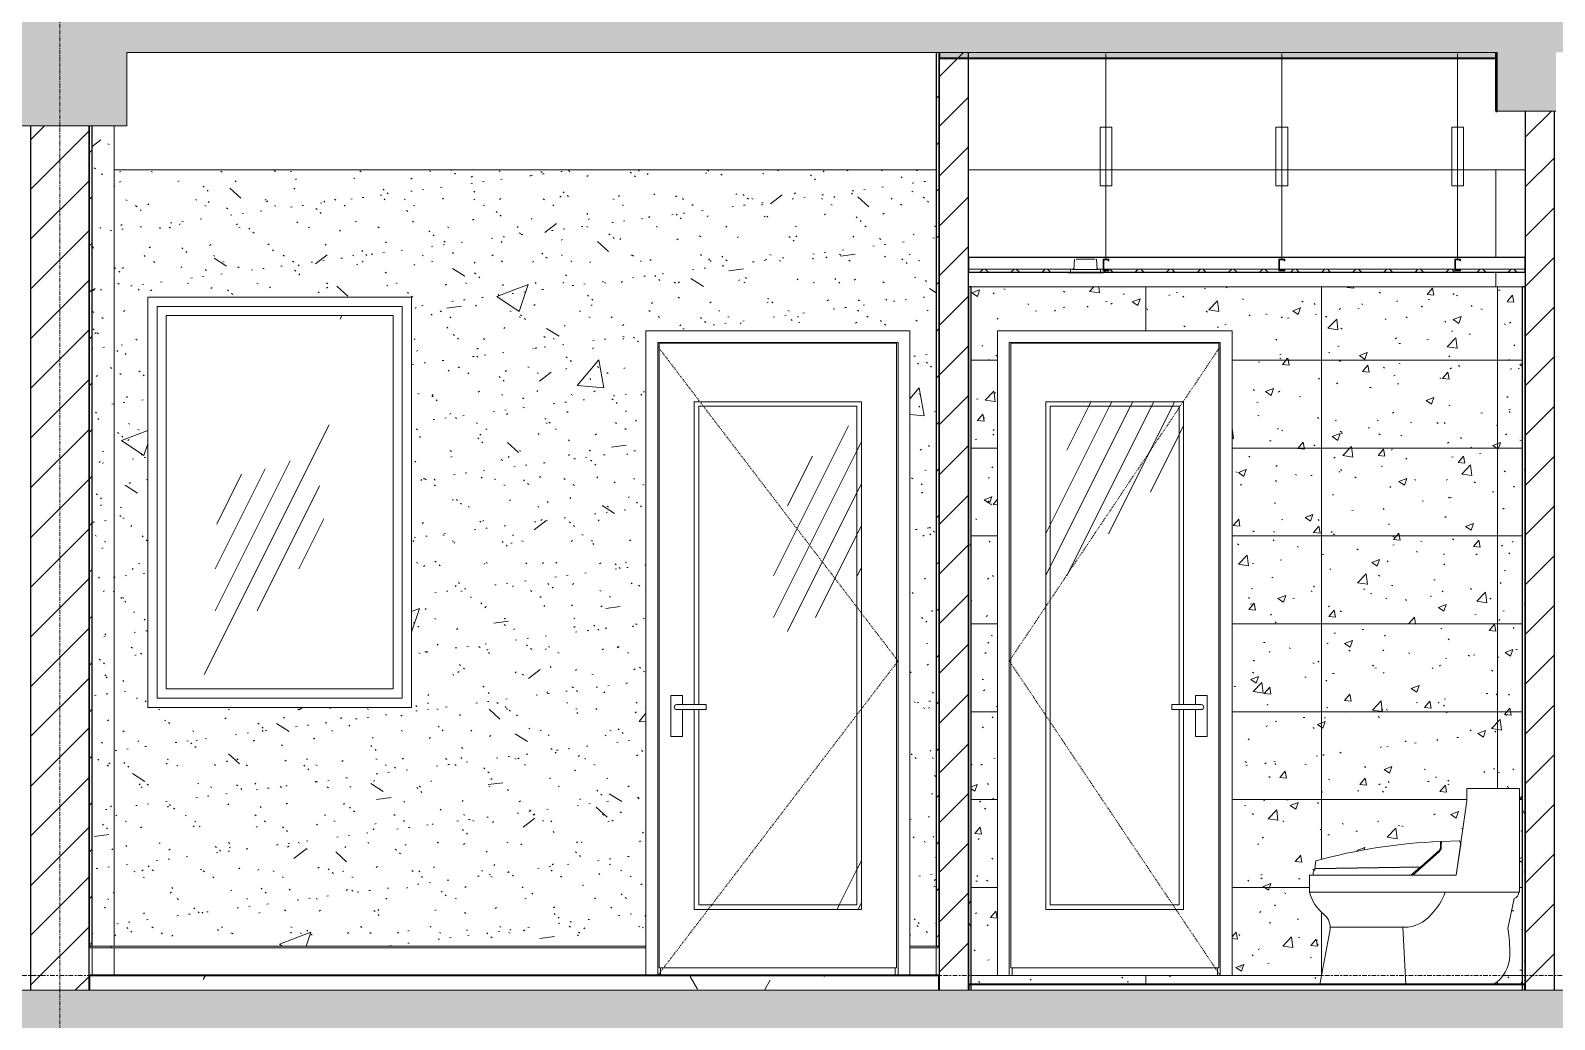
# Model space of a CAD drawing. Header units: millimetres. Extents: x -92143 to -2058, y -8802 to 35300.
# Drawn here: x -70037 to -64837, y 12250 to 15625 of the extents above; entities that cross this region are included whole.
import ezdxf

# ---------------------------------------------------------------- set-up
doc = ezdxf.new("R2010")
doc.units = ezdxf.units.MM
for name, pattern in [('Centre', [31.75, 6.35, -4.7625, 15.875, -4.7625]), ('Dash', [6.35, 3.175, -3.175]), ('Grid Line', [22.225, 12.7, -3.175, 3.175, -3.175])]:
    doc.linetypes.add(name, pattern=pattern)
for name, color, linetype, lineweight in [('0-1', 7, 'Continuous', 5), ('A-CLNG-1', 250, 'Continuous', 25), ('A-CLNG-2', 7, 'Continuous', 9), ('A-CLNG-PATT-1', 9, 'Continuous', 9), ('A-DETL-GENF', 92, 'Continuous', 9), ('A-DETL-GENF-1', 7, 'Continuous', 9), ('A-DETL-GENF-HDLN-1', 7, 'Dash', 9), ('A-DETL-GENF-HDLN-2', 1, 'Continuous', 9), ('A-DETL-THIN', 151, 'Continuous', 9), ('A-DOOR', 31, 'Continuous', 9), ('A-DOOR-1', 7, 'Continuous', 9), ('A-FLOR-1', 10, 'Continuous', 35), ('A-FLOR-HRAL', 11, 'Continuous', 9), ('A-FLOR-HRAL-1', 253, 'Continuous', 18), ('A-FLOR-HRAL-2', 9, 'Continuous', 9), ('A-FLOR-LEVL-2', 51, 'Centre', 9), ('A-FLOR-PATT-1', 7, 'Continuous', 9), ('A-FLOR-PATT-2', 67, 'Continuous', 9), ('A-GLAZ', 151, 'Continuous', 9), ('A-GLAZ-1', 7, 'Continuous', 9), ('A-WALL-1', 7, 'Continuous', 9), ('A-WALL-2', 250, 'Continuous', 25), ('A-WALL-3', 113, 'Continuous', 25), ('A-WALL-PATT-1', 7, 'Continuous', 9), ('A-WALL-PATT-2', 9, 'Continuous', 9), ('A-WALL-PATT-4', 111, 'Continuous', 9), ('E-LITE-EQPM', 33, 'Continuous', 9), ('E-LITE-EQPM-1', 7, 'Continuous', 9), ('I-WALL-1', 250, 'Continuous', 25), ('I-WALL-2', 7, 'Continuous', 9), ('P-SANR-FIXT', 6, 'Continuous', 9), ('P-SANR-FIXT-1', 7, 'Continuous', 9), ('S-BEAM-1', 12, 'Continuous', 5), ('S-BEAM-2', 7, 'Continuous', 9), ('S-BEAM-3', 10, 'Continuous', 35), ('S-COLS-1', 7, 'Continuous', 9), ('S-GRID-1', 1, 'Grid Line', 9)]:
    doc.layers.add(name, color=color, linetype=linetype, lineweight=lineweight)
pattern_1 = [(45, (-51987.05, 14125), (-79.5495, 79.5495), [])]
pattern_2 = [(50, (-51987.05, 14125), (1093.104, -95.634), [114.3, -1257.3]), (355, (-51987, 14125), (-211.46, 1146.34), [91.44, -1005.84]), (100.451, (-51896, 14117), (881.656, 1050.7), [97.14, -1068.54]), (46.184, (-51987, 14429.8), (1626.47, -252.26), [171.45, -1885.95]), (96.636, (-51851.5, 14408.8), (1424.42, 1484.57), [145.71, -1602.81]), (351.184, (-51987, 14429.8), (1424.43, 1484.55), [137.16, -1508.76]), (21, (-51834.65, 14353.6), (909.686, -613.59), [114.3, -1257.3]), (326, (-51834.7, 14353.6), (370.81, 1105.13), [91.44, -1005.84]), (71.451, (-51758.8, 14302.5), (1280.503, 491.53), [97.14, -1068.54]), (37.5, (-51987.05, 14125), (18.531, 507.33), [50.292, -943.356, 50.292, -970.788, -1009.65]), (37.5, (-51987.05, 14125), (18.531, 507.33), [-2014.728, 50.292, -959.358]), (7.5, (-51987.05, 14125), (400.918, 601.084), [50.292, -531.876, 50.292, -920.496, -384.81]), (7.5, (-51987.05, 14125), (400.918, 601.084), [-1552.956, 50.292, -334.518]), (327.5, (-52326.9, 14125), (813.545, -34.374), [50.292, -330.708, 50.292, -1138.428, -1577.34]), (327.5, (-52326.9, 14125), (813.545, -34.374), [-1569.72, 50.29, -1527.05]), (317.5, (-52479.3, 14125), (888.775, 152.56), [50.292, -445.008, 50.292, -739.14, -1120.14]), (317.5, (-52479.3, 14125), (888.775, 152.56), [-1284.73, 50.29, -1069.85])]
pattern_3 = [(37.5, (-51987.05, 14125), (-4.7995, 146.8239), [5.029, -110.795, 5.029, -124.511, -123.825]), (37.5, (-51987.05, 14125), (-4.7995, 146.8239), [-245.364, 5.029, -118.796]), (7.5, (-51987.05, 14125), (134.8574, 215.0472), [5.029, -57.455, 5.029, -99.365, -40.005]), (7.5, (-51987.05, 14125), (134.8574, 215.0472), [-166.878, 5.029, -34.976]), (327.5, (-52080.78, 14125), (237.2978, 0.4316), [5.029, -33.071, 5.029, -132.131, -179.07]), (327.5, (-52080.78, 14125), (237.2978, 0.4316), [-175.26, 5.029, -174.041]), (317.5, (-52080.78, 14125), (229.067, 66.8792), [5.029, -14.021, 5.029, -84.887, -102.87]), (317.5, (-52080.78, 14125), (229.067, 66.8792), [-108.966, 5.029, -97.841])]
pattern_4 = [(0, (-51987.05, 14125), (609.6, 152.4), [50.292, -406.908, 50.292, -406.908, -2438.4]), (0, (-51987.05, 14125), (609.6, 152.4), [-914.4, 50.292, -864.108, 50.292, -406.908, -1066.8]), (0, (-51987.05, 14125), (609.6, 152.4), [-2286, 50.292, -254.508, 50.292, -711.708]), (120, (-51758.45, 14201.2), (-436.7823, 451.7291), [50.292, -406.908, 50.292, -2845.308]), (120, (-51758.45, 14201.2), (-436.7823, 451.7291), [-507.492, -406.908, 50.292, -864.108, -1524]), (120, (-51758.45, 14201.2), (-436.7823, 451.7291), [-1828.8, 50.292, -406.908, 50.292, -1016.508]), (120, (-51758.45, 14201.2), (-436.7823, 451.7291), [-2336.292, -254.508, 50.292, -711.708]), (240, (-51682.25, 14506), (-172.8177, -604.1291), [50.292, -406.908, 50.292, -406.908, -2438.4]), (240, (-51682.25, 14506), (-172.8177, -604.1291), [-914.4, 50.292, -864.108, 50.292, -406.908, -1066.8]), (240, (-51682.25, 14506), (-172.8177, -604.1291), [-2286, 50.292, -254.508, 50.292, -711.708])]
pattern_5 = [(45, (-51987.05, 14125), (-84.8528, 84.8528), [])]
pattern_6 = [(63.435, (-51796.6, 14220.2), (-766.75, 2300.24), [952.5, -571.5, 952.5, -571.5, -1211.71]), (63.435, (-51796.6, 14220.2), (-766.75, 2300.24), [-3048, 381, -830.7]), (63.435, (-51844.2, 14267.9), (-766.75, 2300.24), [762, -952.5, 571.5, -571.5, -1402.21]), (63.435, (-51844.2, 14267.9), (-766.75, 2300.24), [-2857.5, 666.75, -735.46]), (63.435, (-51844.2, 14410.8), (-766.75, 2300.24), [571.5, -1143, 381, -571.5, -1592.71]), (63.435, (-51844.2, 14410.8), (-766.75, 2300.24), [-2667, 857.25, -735.46]), (63.435, (-51701.3, 14267.9), (-766.75, 2300.24), [571.5, -1143, 476.25, -2068.96]), (63.435, (-51558.4, 14410.8), (-766.75, 2300.24), [285.75, -1428.75, 190.5, -2354.71]), (63.435, (-51796.6, 14648.9), (-766.75, 2300.24), [190.5, -1428.75, 190.5, -762, -1687.96]), (63.435, (-51796.6, 14648.9), (-766.75, 2300.24), [-2571.75, 476.25, -1211.7]), (63.435, (-50939.3, 14506), (-766.75, 2300.24), [952.5, -1428.75, 1143, -754.51]), (63.435, (-50939.3, 14363.1), (-766.75, 2300.24), [1333.5, -952.5, 1428.75, -564.01]), (63.435, (-50844, 14410.8), (-766.75, 2300.24), [1524, -762, 1143, -830.71]), (63.435, (-50701.2, 14553.6), (-766.75, 2300.24), [952.5, -1333.5, 762, -1211.71]), (63.435, (-50844, 14839.4), (-766.75, 2300.24), [476.25, -1905, 571.5, -1306.96]), (63.435, (-50558.3, 14696.5), (-766.75, 2300.24), [381, -1905, 381, -1592.71])]

# ---------------------------------------------------------------- blocks, each defined once
blk = doc.blocks.new('NCV_TKTC_KET CAU_rvt-1-TKCS_MẶT CẮT E')
at = {"layer": 'A-FLOR-PATT-1'}
h = blk.add_hatch(color=256, dxfattribs=at)
h.paths.add_polyline_path([(-73506.3, 15530), (-73236.9, 15530), (-73236.9, 15550), (-75336.9, 15550), (-75336.9, 15530), (-74122.9, 15530)])
h.paths.add_polyline_path([(-66936.9, 15530), (-65032.3, 15530), (-65032.3, 15550), (-66936.9, 15550)])
h.paths.add_polyline_path([(-20336.9, 15530), (-20336.9, 15550), (-22235.3, 15550), (-22235.3, 15530), (-20484.2, 15530)])
h.paths.add_polyline_path([(-58736.9, 15530), (-56833.3, 15530), (-56833.3, 15550), (-58736.9, 15550)])
h.paths.add_polyline_path([(-22438.4, 15530), (-22435.3, 15530.3), (-22435.3, 15550), (-22438.4, 15549.9), (-22438.4, 15541.9)])
h.paths.add_polyline_path([(-28536.9, 15530), (-28536.9, 15550), (-30435.3, 15550), (-30435.3, 15530), (-29115.7, 15530)])
h.paths.add_polyline_path([(-50536.9, 15530), (-48635.6, 15530), (-48635.6, 15550), (-50536.9, 15550)])
h.paths.add_polyline_path([(-30635.3, 15530), (-30635.3, 15550), (-30638.4, 15550), (-30638.4, 15530)])
h.paths.add_polyline_path([(-48435.6, 15530), (-48433.3, 15530), (-48433.3, 15550), (-48435.6, 15550)])
h.paths.add_polyline_path([(-40434.4, 15530), (-40434.4, 15550), (-42336.9, 15550), (-42336.9, 15530), (-40829.9, 15530)])
at = {"layer": 'S-BEAM-1'}
blk.add_hatch(color=256, dxfattribs=at).paths.add_polyline_path([(-65032.3, 15350), (-65032.3, 15550), (-65036.9, 15550), (-65036.9, 15350)])
at = {"layer": 'A-FLOR-1'}
for p, q in [((-66936.9, 15550), (-66936.9, 15530)), ((-66936.9, 15530), (-65032.3, 15530))]:
    blk.add_line(p, q, dxfattribs=at)
at = {"layer": 'S-BEAM-2'}
for p, q in [((-69736.9, 15150), (-69751.9, 15150)), ((-68136.9, 15150), (-69736.9, 15150)), ((-66946.9, 15150), (-68136.9, 15150)), ((-65036.9, 15150), (-66836.9, 15150)), ((-64936.9, 15150), (-65036.9, 15150))]:
    blk.add_line(p, q, dxfattribs=at)
at = {"layer": 'S-BEAM-3'}
for p, q in [((-65036.9, 15550.1), (-65036.9, 15350)), ((-65036.9, 15350), (-65032.3, 15350))]:
    blk.add_line(p, q, dxfattribs=at)
blk = doc.blocks.new('Railing - Railing-968419-TKCS_MẶT CẮT E')
at = {"layer": 'A-FLOR-HRAL-1'}
for p, q in [((-66936.9, 12495), (-66946.9, 12495)), ((-66946.9, 12495), (-66946.9, 12400)), ((-66936.9, 12400), (-66936.9, 12495)), ((-66946.9, 12400), (-66936.9, 12400))]:
    blk.add_line(p, q, dxfattribs=at)
at = {"layer": 'A-FLOR-HRAL-2'}
for p, q in [((-67037, 12400), (-67037, 12495)), ((-67037, 12495), (-66946.9, 12495))]:
    blk.add_line(p, q, dxfattribs=at)
blk = doc.blocks.new('Railing - Railing-968420-TKCS_MẶT CẮT E')
at = {"layer": 'A-FLOR-HRAL-1'}
for p, q in [((-69826.9, 12495), (-69836.9, 12495)), ((-69836.9, 12495), (-69836.9, 12400)), ((-69826.9, 12400), (-69826.9, 12495)), ((-69836.9, 12400), (-69826.9, 12400))]:
    blk.add_line(p, q, dxfattribs=at)
at = {"layer": 'A-FLOR-HRAL-2'}
for p, q in [((-69826.9, 12495), (-69751.9, 12495)), ((-69751.9, 12400), (-69751.9, 12495)), ((-69751.9, 12495), (-67937, 12495)), ((-67937, 12495), (-67937, 12400))]:
    blk.add_line(p, q, dxfattribs=at)
blk = doc.blocks.new('DOOR_CW_01 CANH MO-PANEL KINH - DIW_01-900x2200-CỬA GỖ VÂN LAMINATE-V56-TKCS_MẶT CẮT E')
at = {"layer": 'A-DETL-GENF-HDLN-2'}
h = blk.add_hatch(dxfattribs=at)
h.set_pattern_fill('FP_34', color=256, style=0, pattern_type=2)
h.set_pattern_definition(pattern_6)
h.paths.add_polyline_path([(-67341, 12626), (-67201.9, 12626), (-67201.9, 14358), (-67771.9, 14358), (-67771.9, 13324.5), (-67756.9, 13324.5), (-67756.9, 14343), (-67216.9, 14343), (-67216.9, 12641), (-67756.9, 12641), (-67756.9, 13307.5), (-67771.9, 13307.5), (-67771.9, 12626), (-67756.9, 12626)])
h = blk.add_hatch(dxfattribs=at)
h.set_pattern_fill('FP_34', color=256, style=0, pattern_type=2)
h.set_pattern_definition(pattern_6)
h.paths.add_polyline_path([(-67341, 12641), (-67216.9, 12641), (-67216.9, 14343), (-67756.9, 14343), (-67756.9, 13324.5), (-67731.1, 13324.5), (-67731.1, 13307.5), (-67756.9, 13307.5), (-67756.9, 12641)])
at = {"layer": 'A-DETL-GENF-HDLN-1'}
for p, q in [((-67076.9, 13473.5), (-67896.9, 14547)), ((-67896.9, 12400), (-67076.9, 13473.5))]:
    blk.add_line(p, q, dxfattribs=at)
at = {"layer": 'A-DOOR-1'}
for p, q in [((-67896.9, 14560), (-67896.9, 12400)), ((-67896.9, 14560), (-67076.9, 14560)), ((-67076.9, 12400), (-67076.9, 14560)), ((-67081.9, 14558), (-67891.9, 14558)), ((-67891.9, 14558), (-67891.9, 12426)), ((-67081.9, 12426), (-67081.9, 14558)), ((-67771.9, 13324.5), (-67771.9, 14358)), ((-67771.9, 14358), (-67201.9, 14358)), ((-67201.9, 14358), (-67201.9, 12626)), ((-67756.9, 14343), (-67756.9, 13324.5)), ((-67216.9, 14343), (-67756.9, 14343)), ((-67216.9, 12641), (-67216.9, 14343)), ((-67812.2, 13356), (-67851.7, 13356)), ((-67851.7, 13356), (-67851.7, 13216)), ((-67756.9, 13324.5), (-67831.9, 13324.5)), ((-67812.2, 13324.5), (-67812.2, 13356)), ((-67756.9, 13324.5), (-67731.1, 13324.5)), ((-67731.1, 13324.5), (-67731.1, 13307.5)), ((-67756.9, 13307.5), (-67831.9, 13307.5)), ((-67812.2, 13216), (-67812.2, 13307.5)), ((-67771.9, 12626), (-67771.9, 13307.5)), ((-67756.9, 13307.5), (-67756.9, 12641)), ((-67731.1, 13307.5), (-67756.9, 13307.5)), ((-67851.7, 13216), (-67812.2, 13216)), ((-67756.9, 12641), (-67216.9, 12641)), ((-67201.9, 12626), (-67771.9, 12626)), ((-67936.9, 12495), (-67936.9, 12500)), ((-67036.9, 12500), (-67036.9, 12495)), ((-67891.9, 12426), (-67081.9, 12426)), ((-67886.9, 12426), (-67886.9, 12400)), ((-67086.9, 12426), (-67086.9, 12400))]:
    blk.add_line(p, q, dxfattribs=at)
for start, end in [(90, 180), (180, 270)]:
    blk.add_arc((-67831.9, 13316), 8.5, start, end, dxfattribs=at)
blk = doc.blocks.new('DOOR_CW_01 CANH MO-PANEL KINH - DIG_02-800x2200-CỬA NHÔM KÍNH-V57-TKCS_MẶT CẮT E')
at = {"layer": 'A-DETL-GENF-HDLN-2'}
h = blk.add_hatch(dxfattribs=at)
h.set_pattern_fill('FP_34', color=256, style=0, pattern_type=2)
h.set_pattern_definition(pattern_6)
h.paths.add_polyline_path([(-66117.3, 12626), (-66102.3, 12626), (-66102.3, 13307.5), (-66117.3, 13307.5), (-66117.3, 12641), (-66557.3, 12641), (-66557.3, 14343), (-66117.3, 14343), (-66117.3, 13324.5), (-66102.3, 13324.5), (-66102.3, 14358), (-66572.3, 14358), (-66572.3, 12626), (-66557.3, 12626)])
h = blk.add_hatch(dxfattribs=at)
h.set_pattern_fill('FP_34', color=256, style=0, pattern_type=2)
h.set_pattern_definition(pattern_6)
h.paths.add_polyline_path([(-66557.3, 12641), (-66117.3, 12641), (-66117.3, 13307.5), (-66143.2, 13307.5), (-66143.2, 13324.5), (-66117.3, 13324.5), (-66117.3, 14343), (-66557.3, 14343), (-66557.3, 13282.4)])
at = {"layer": 'A-DETL-GENF-HDLN-1'}
for p, q in [((-66697.3, 13473.5), (-65977.3, 14547)), ((-65977.3, 12400), (-66697.3, 13473.5))]:
    blk.add_line(p, q, dxfattribs=at)
at = {"layer": 'A-DOOR-1'}
for p, q in [((-66697.3, 14560), (-66697.3, 12400)), ((-66697.3, 14560), (-65977.3, 14560)), ((-65977.3, 12400), (-65977.3, 14560)), ((-66692.3, 14558), (-66692.3, 12426)), ((-65982.3, 14558), (-66692.3, 14558)), ((-65982.3, 12426), (-65982.3, 14558)), ((-66572.3, 14358), (-66102.3, 14358)), ((-66572.3, 12626), (-66572.3, 14358)), ((-66102.3, 14358), (-66102.3, 13324.5)), ((-66117.3, 14343), (-66557.3, 14343)), ((-66557.3, 14343), (-66557.3, 12641)), ((-66117.3, 13324.5), (-66117.3, 14343)), ((-66143.2, 13324.5), (-66117.3, 13324.5)), ((-66143.2, 13307.5), (-66143.2, 13324.5)), ((-66042.3, 13324.5), (-66117.3, 13324.5)), ((-66062.1, 13356), (-66062.1, 13324.5)), ((-66022.6, 13356), (-66062.1, 13356)), ((-66022.6, 13216), (-66022.6, 13356)), ((-66117.3, 13307.5), (-66143.2, 13307.5)), ((-66117.3, 12641), (-66117.3, 13307.5)), ((-66042.3, 13307.5), (-66117.3, 13307.5)), ((-66102.3, 13307.5), (-66102.3, 12626)), ((-66062.1, 13307.5), (-66062.1, 13216)), ((-66062.1, 13216), (-66022.6, 13216)), ((-66557.3, 12641), (-66117.3, 12641)), ((-66102.3, 12626), (-66572.3, 12626)), ((-66692.3, 12426), (-65982.3, 12426)), ((-66687.3, 12400), (-66687.3, 12426)), ((-65987.3, 12400), (-65987.3, 12426))]:
    blk.add_line(p, q, dxfattribs=at)
for start, end in [(0, 90), (270, 0)]:
    blk.add_arc((-66042.3, 13316), 8.5, start, end, dxfattribs=at)
blk = doc.blocks.new('M_Fixed - 900 x 1400-V58-TKCS_MẶT CẮT E')
at = {"layer": 'A-GLAZ'}
h = blk.add_hatch(dxfattribs=at)
h.set_pattern_fill('FP_34', color=256, style=0, pattern_type=2)
h.set_pattern_definition(pattern_6)
h.paths.add_polyline_path([(-69573.9, 13378), (-68799.9, 13378), (-68799.9, 14652), (-69573.9, 14652), (-69573.9, 13878)])
at = {"layer": 'A-GLAZ-1'}
for p, q in [((-69604.9, 13347), (-69604.9, 14683)), ((-69604.9, 14683), (-68768.9, 14683)), ((-68768.9, 14683), (-68768.9, 13347)), ((-69573.9, 13378), (-69573.9, 14652)), ((-69573.9, 14652), (-68799.9, 14652)), ((-68799.9, 14652), (-68799.9, 13378)), ((-68799.9, 13378), (-69573.9, 13378)), ((-68768.9, 13347), (-69604.9, 13347))]:
    blk.add_line(p, q, dxfattribs=at)
blk = doc.blocks.new('TOILET - TOILET-348229-TKCS_MẶT CẮT E')
at = {"layer": 'P-SANR-FIXT-1'}
for p, q in [((-48735.6, 6196.1), (-48772.1, 5942.7)), ((-48735.6, 6238.8), (-48735.6, 6196.1)), ((-48556.6, 6238.8), (-48735.6, 6238.8)), ((-48556.6, 5884.5), (-48556.6, 6238.8)), ((-48825.8, 6040.7), (-48825.8, 6057.1)), ((-48762.2, 6059.4), (-48823, 6057.8)), ((-48772.1, 5942.7), (-48756.8, 6048.9)), ((-48756.8, 6048.9), (-48760.2, 6058.1)), ((-49251, 5991.3), (-49254.7, 5965.3)), ((-48830.9, 6022.1), (-48920.2, 5942.7)), ((-48892.8, 5971.6), (-48829.5, 6027.8)), ((-48772.1, 5942.7), (-49273.5, 5942.7)), ((-49273.5, 5942.7), (-49273.5, 5884.5)), ((-49260.4, 5950.7), (-49260.4, 5942.7)), ((-49260.4, 5942.7), (-48926.9, 5942.7)), ((-49254.7, 5965.3), (-48892.8, 5971.6)), ((-48894.8, 5970), (-49253.9, 5963.7)), ((-48926.9, 5942.7), (-48894.8, 5970)), ((-48920.2, 5942.7), (-48772.1, 5942.7)), ((-49273.5, 5884.5), (-48556.6, 5884.5)), ((-48559.8, 5884.5), (-48556.6, 5884.5)), ((-48596, 5760.8), (-48574.2, 5863.3)), ((-49204, 5751.5), (-49237.9, 5570)), ((-48948.9, 5764.9), (-49202.5, 5764.9)), ((-48943.9, 5570), (-48954.1, 5764.9))]:
    blk.add_line(p, q, dxfattribs=at)
for centre, radius, start, end in [((-48763.6, 4249.5), 1808.7, 91.9695, 105.6338), ((-48847.1, 6039.8), 24, 312.6549, 353.3451), ((-48850.1, 6040.7), 24.3, 328, 0), ((-50067.9, 6068.4), 1244.9, 358.5564, 359.5142), ((-48762.2, 6057.2), 2.2, 24.5161, 91.4839), ((-49228.4, 5943), 32.8, 140.9297, 166.5514), ((-49128.9, 5924.8), 150, 195.5839, 230.9413), ((-49003.8, 5954.4), 206.2, 314.8639, 340.1683), ((-48578.4, 5881.7), 18.9, 283, 8.4414), ((-49259.2, 5764.2), 56.7, 347.0587, 50.9413), ((-48948.9, 5881.3), 116.3, 270, 321.1214), ((-49152.3, 5674.2), 563, 359.4277, 8.8404), ((-48706, 5669.8), 116.7, 300.6227, 359.4277)]:
    blk.add_arc(centre, radius, start, end, dxfattribs=at)
blk = doc.blocks.new('LIC_10-ĐÈN LED DOWNLIGHT ÂM TRẦN_ P_6W_ ÁNH SÁNG 4000K - LIC_10-ĐÈN LED DOWNLIGHT ÂM TRẦN_ P_6W_ ÁNH SÁNG 4000K-V2-TKCS_MẶT CẮT E')
at = {"layer": 'E-LITE-EQPM-1'}
for p, q in [((-41887.9, 8009), (-41887.9, 8000)), ((-41791, 8009), (-41882.9, 8009)), ((-41874.5, 8045), (-41877, 8009)), ((-41804.5, 8045), (-41869.4, 8045)), ((-41796.9, 8009), (-41799.4, 8045)), ((-41785.9, 8000), (-41785.9, 8009)), ((-41896.9, 8000), (-41896.9, 7998)), ((-41896.9, 7998), (-41891, 7998)), ((-41776.9, 7998), (-41896.9, 7998)), ((-41895.8, 8000), (-41893.4, 8000)), ((-41893.3, 8000), (-41876.1, 8000)), ((-41782.9, 8000), (-41891, 8000)), ((-41885.5, 8000), (-41882.1, 8000)), ((-41882, 8002), (-41882, 8000)), ((-41881.1, 8000), (-41878.6, 8000)), ((-41873.6, 8000), (-41800.3, 8000)), ((-41860.6, 8000), (-41853.3, 8000)), ((-41820.5, 8000), (-41813.3, 8000)), ((-41797.7, 8000), (-41780.6, 8000)), ((-41795.3, 8000), (-41792.7, 8000)), ((-41791.9, 8000), (-41791.9, 8002)), ((-41791.8, 8000), (-41788.4, 8000)), ((-41782.9, 7998), (-41776.9, 7998)), ((-41780.5, 8000), (-41778.1, 8000)), ((-41776.9, 7998), (-41776.9, 8000))]:
    blk.add_line(p, q, dxfattribs=at)
blk = doc.blocks.new('NCV_TKTC_TANG 3 - 4_rvt-1-TKCS_MẶT CẮT E')
at = {"layer": 'A-CLNG-PATT-1'}
h = blk.add_hatch(dxfattribs=at)
h.set_pattern_fill('FP_4', color=256, style=0, pattern_type=2)
h.set_pattern_definition([(45, (-51987.05, 14125), (-53.033, 53.033), []), (135, (-51987.05, 14125), (-53.033, -53.033), [])])
h.paths.add_polyline_path([(-65757.4, 14800), (-64936.9, 14800), (-64936.9, 14810), (-65157.4, 14810), (-65157.4, 14805), (-65177.4, 14805), (-65177.4, 14810), (-65757.4, 14810), (-65757.4, 14805), (-65777.4, 14805), (-65777.4, 14810), (-66357.4, 14809), (-66357.4, 14805), (-66377.4, 14805), (-66377.4, 14810), (-66390.5, 14809), (-66390.5, 14800), (-65759.9, 14800)])
h.paths.add_polyline_path([(-66836.9, 14800), (-66483.4, 14800), (-66482.9, 14809), (-66836.9, 14810)])
h.paths.add_polyline_path([(-66374.9, 14807.5), (-66358.8, 14809), (-66359.9, 14810), (-66374.9, 14809)])
h.paths.add_polyline_path([(-65759.9, 14807.5), (-65759.9, 14810), (-65774.9, 14810), (-65774.9, 14807.5)])
h.paths.add_polyline_path([(-65159.9, 14807.5), (-65159.9, 14810), (-65174.9, 14810), (-65174.9, 14807.5)])
at = {"layer": 'A-FLOR-PATT-2'}
h = blk.add_hatch(dxfattribs=at)
h.set_pattern_fill('FP_2', color=256, style=0, pattern_type=2)
h.set_pattern_definition(pattern_4)
h.paths.add_polyline_path([(-68574.1, 12350), (-66936.9, 12350), (-66936.9, 12400), (-69836.9, 12400), (-69836.9, 12350), (-69708.5, 12350)])
at = {"layer": 'A-WALL-PATT-1'}
h = blk.add_hatch(dxfattribs=at)
h.set_pattern_fill('FP_5', color=256, style=0, pattern_type=2)
h.set_pattern_definition(pattern_1)
h.paths.add_polyline_path([(-66946.9, 12500), (-66936.9, 12500), (-66936.9, 15550), (-66946.9, 15550), (-66946.9, 12673.7)])
h = blk.add_hatch(dxfattribs=at)
h.set_pattern_fill('FP_5', color=256, style=0, pattern_type=2)
h.set_pattern_definition(pattern_1)
h.paths.add_polyline_path([(-69836.9, 12500), (-69826.9, 12500), (-69826.9, 15300), (-69836.9, 15300), (-69836.9, 12673.7)])
at = {"layer": 'A-WALL-PATT-2'}
h = blk.add_hatch(dxfattribs=at)
h.set_pattern_fill('FP_1', color=256, style=0, pattern_type=2)
h.set_pattern_definition(pattern_5)
h.paths.add_polyline_path([(-66936.9, 12350), (-66836.9, 12350), (-66836.9, 15550), (-66936.9, 15550), (-66936.9, 12369.3)])
h = blk.add_hatch(dxfattribs=at)
h.set_pattern_fill('FP_1', color=256, style=0, pattern_type=2)
h.set_pattern_definition(pattern_5)
h.paths.add_polyline_path([(-64874.8, 12350), (-64836.9, 12350), (-64836.9, 15350), (-64936.9, 15350), (-64936.9, 12350)])
h = blk.add_hatch(dxfattribs=at)
h.set_pattern_fill('FP_7', color=256, style=0, pattern_type=2)
h.set_pattern_definition(pattern_2)
h.paths.add_polyline_path([(-69751.9, 12500), (-69751.9, 15300), (-69826.9, 15300), (-69826.9, 12500), (-69807.1, 12500)])
h = blk.add_hatch(dxfattribs=at)
h.set_pattern_fill('FP_6', color=256, style=0, pattern_type=2)
h.set_pattern_definition(pattern_3)
h.paths.add_polyline_path([(-69751.9, 12500), (-69751.9, 15300), (-69826.9, 15300), (-69826.9, 12500), (-69807.1, 12500)])
h = blk.add_hatch(dxfattribs=at)
h.set_pattern_fill('FP_7', color=256, style=0, pattern_type=2)
h.set_pattern_definition(pattern_2)
h.paths.add_polyline_path([(-67036.9, 12500), (-66946.9, 12500), (-66946.9, 15150), (-69751.9, 15150), (-69751.9, 12500), (-67936.9, 12500), (-67936.9, 14600), (-67036.9, 14600), (-67036.9, 12673.7)])
h.paths.add_polyline_path([(-69636.9, 13315), (-69636.9, 14715), (-68736.9, 14715), (-68736.9, 13315)])
h = blk.add_hatch(dxfattribs=at)
h.set_pattern_fill('FP_6', color=256, style=0, pattern_type=2)
h.set_pattern_definition(pattern_3)
h.paths.add_polyline_path([(-67036.9, 12500), (-66946.9, 12500), (-66946.9, 15150), (-69751.9, 15150), (-69751.9, 12500), (-67936.9, 12500), (-67936.9, 14600), (-67036.9, 14600), (-67036.9, 12673.7)])
h.paths.add_polyline_path([(-69636.9, 13315), (-69636.9, 14715), (-68736.9, 14715), (-68736.9, 13315)])
h = blk.add_hatch(dxfattribs=at)
h.set_pattern_fill('FP_2', color=256, style=0, pattern_type=2)
h.set_pattern_definition(pattern_4)
h.paths.add_polyline_path([(-66826.9, 12350), (-66826.9, 14750), (-66836.9, 14750), (-66836.9, 12350)])
h = blk.add_hatch(dxfattribs=at)
h.set_pattern_fill('FP_18', color=256, style=0, pattern_type=2)
h.set_pattern_definition([(50, (-51987.05, 14125), (273.276, -23.909), [28.575, -314.325]), (355, (-51987.05, 14125), (-52.8646, 286.585), [22.86, -251.46]), (100.451, (-51964.28, 14123), (220.414, 262.6745), [24.285, -267.135]), (46.184, (-51987.05, 14201.2), (406.619, -63.0646), [42.862, -471.487]), (96.636, (-51953.17, 14195.94), (356.104, 371.141), [36.428, -400.703]), (351.184, (-51987.05, 14201.2), (356.107, 371.138), [34.29, -377.19]), (21, (-51948.95, 14182.15), (227.4212, -153.3982), [28.575, -314.325]), (326, (-51948.95, 14182.15), (92.7027, 276.282), [22.86, -251.46]), (71.451, (-51930, 14169.37), (320.1254, 122.8816), [24.285, -267.135]), (37.5, (-51987.05, 14125), (4.6325, 126.8326), [5.029, -243.383, 5.029, -250.241, -252.413]), (37.5, (-51987.05, 14125), (4.6325, 126.8326), [-503.682, 5.029, -247.383]), (7.5, (-51987.05, 14125), (100.2292, 150.2711), [5.029, -140.513, 5.029, -237.668, -96.203]), (7.5, (-51987.05, 14125), (100.2292, 150.2711), [-388.239, 5.029, -91.173]), (327.5, (-52072.01, 14125), (203.38684, -8.5935), [5.029, -90.221, 5.029, -292.151, -394.335]), (327.5, (-52072.01, 14125), (203.38684, -8.5935), [-392.43, 5.029, -389.306]), (317.5, (-52110.11, 14125), (222.1944, 38.1398), [5.029, -118.796, 5.029, -192.329, -280.035]), (317.5, (-52110.11, 14125), (222.1944, 38.1398), [-321.183, 5.029, -275.006])])
h.paths.add_polyline_path([(-66826.9, 12370), (-65637.9, 12370), (-65602.5, 12564.1), (-65604, 12576.8), (-65608, 12588.5), (-65614.6, 12599.3), (-65646, 12631.2), (-65662.2, 12655.8), (-65673.5, 12684.5), (-65673.5, 12742.7), (-65660.4, 12742.7), (-65660.4, 12750.7), (-65653.9, 12763.7), (-65294.8, 12770), (-65326.9, 12742.7), (-65320.2, 12742.7), (-65226.5, 12827.8), (-65223.3, 12837), (-65223, 12857.8), (-65160.2, 12858.1), (-65156.8, 12848.9), (-65135.6, 12996.1), (-65135.6, 13038.8), (-64956.6, 13038.8), (-64956.6, 12684.5), (-64959.8, 12684.5), (-64962.9, 12671.1), (-64969.8, 12664.9), (-64974.2, 12663.3), (-64996, 12560.8), (-64990.8, 12514.8), (-64989.3, 12468.6), (-64992.6, 12442.4), (-65001.6, 12417.6), (-65016.1, 12395.4), (-65035.1, 12377.1), (-65047, 12370), (-64946.9, 12370), (-64946.9, 14750), (-66826.9, 14750), (-66826.9, 12673.7)])
h.paths.add_polyline_path([(-66724.4, 12400), (-66737.3, 12400), (-66737.3, 14600), (-65937.3, 14600), (-65937.3, 12400), (-66107.9, 12400)])
h.paths.add_polyline_path([(-65654.7, 12765.3), (-65651, 12791.3), (-65491.4, 12827.6), (-65369.1, 12846.5), (-65225.8, 12857.1), (-65227.2, 12835.7), (-65230.9, 12826.5), (-65294.8, 12771.6), (-65653.9, 12765.3)])
h = blk.add_hatch(dxfattribs=at)
h.set_pattern_fill('FP_35', color=256, style=0, pattern_type=2)
h.set_pattern_definition([(0, (-66831.94, 12400), (0, 300), []), (90, (-66831.94, 12400), (-600, 4e-14), [])])
h.paths.add_polyline_path([(-66826.9, 12370), (-65637.9, 12370), (-65602.5, 12564.1), (-65604, 12576.8), (-65608, 12588.5), (-65614.6, 12599.3), (-65646, 12631.2), (-65662.2, 12655.8), (-65673.5, 12684.5), (-65673.5, 12742.7), (-65660.4, 12742.7), (-65660.4, 12750.7), (-65653.9, 12763.7), (-65294.8, 12770), (-65326.9, 12742.7), (-65320.2, 12742.7), (-65226.5, 12827.8), (-65223.3, 12837), (-65223, 12857.8), (-65160.2, 12858.1), (-65156.8, 12848.9), (-65135.6, 12996.1), (-65135.6, 13038.8), (-64956.6, 13038.8), (-64956.6, 12684.5), (-64959.8, 12684.5), (-64962.9, 12671.1), (-64969.8, 12664.9), (-64974.2, 12663.3), (-64996, 12560.8), (-64990.8, 12514.8), (-64989.3, 12468.6), (-64992.6, 12442.4), (-65001.6, 12417.6), (-65016.1, 12395.4), (-65035.1, 12377.1), (-65047, 12370), (-64946.9, 12370), (-64946.9, 14750), (-66826.9, 14750), (-66826.9, 12673.7)])
h.paths.add_polyline_path([(-66724.4, 12400), (-66737.3, 12400), (-66737.3, 14600), (-65937.3, 14600), (-65937.3, 12400), (-66107.9, 12400)])
h.paths.add_polyline_path([(-65654.7, 12765.3), (-65651, 12791.3), (-65491.4, 12827.6), (-65369.1, 12846.5), (-65225.8, 12857.1), (-65227.2, 12835.7), (-65230.9, 12826.5), (-65294.8, 12771.6), (-65653.9, 12765.3)])
h = blk.add_hatch(dxfattribs=at)
h.set_pattern_fill('FP_2', color=256, style=0, pattern_type=2)
h.set_pattern_definition(pattern_4)
h.paths.add_polyline_path([(-64936.9, 12350), (-64936.9, 14750), (-64946.9, 14750), (-64946.9, 12350)])
at = {"layer": 'A-CLNG-1'}
for p, q in [((-64936.9, 14850), (-66836.9, 14850)), ((-66836.9, 14850), (-66836.9, 14800)), ((-64936.9, 14800), (-64936.9, 14850)), ((-66836.9, 14800), (-66491, 14800)), ((-66382.9, 14800), (-64936.9, 14800))]:
    blk.add_line(p, q, dxfattribs=at)
at = {"layer": 'A-CLNG-2'}
for p, q in [((-66471.5, 14810), (-66836.9, 14810)), ((-66377, 14810), (-66402.4, 14810)), ((-66358.1, 14810), (-66374.9, 14810)), ((-65777, 14810), (-66357.4, 14810)), ((-65758.1, 14810), (-65774.9, 14810)), ((-65177, 14810), (-65757.4, 14810)), ((-65158.1, 14810), (-65174.9, 14810)), ((-64936.9, 14810), (-65157.4, 14810))]:
    blk.add_line(p, q, dxfattribs=at)
at = {"layer": 'A-FLOR-1'}
for p, q in [((-66936.9, 12400), (-69836.9, 12400)), ((-69836.9, 12400), (-69836.9, 12350)), ((-66936.9, 12350), (-66936.9, 12400)), ((-64936.9, 12370), (-66836.9, 12370)), ((-66836.9, 12370), (-66836.9, 12350)), ((-64936.9, 12350), (-64936.9, 12370))]:
    blk.add_line(p, q, dxfattribs=at)
at = {"layer": 'A-WALL-1'}
for p, q in [((-69761.9, 12500), (-69761.9, 12495)), ((-67936.9, 12495), (-67936.9, 12500)), ((-67036.9, 12500), (-67036.9, 12495))]:
    blk.add_line(p, q, dxfattribs=at)
at = {"layer": 'A-WALL-2'}
for p, q in [((-66936.9, 15550), (-66936.9, 12350)), ((-66836.9, 12350), (-66836.9, 15550)), ((-64936.9, 15350), (-64936.9, 12350)), ((-64836.9, 12350), (-64836.9, 15350))]:
    blk.add_line(p, q, dxfattribs=at)
at = {"layer": 'I-WALL-1'}
for p, q in [((-66946.9, 15550), (-66946.9, 12500)), ((-66936.9, 12500), (-66936.9, 15550)), ((-69836.9, 15300), (-69836.9, 12500)), ((-69826.9, 12500), (-69826.9, 15300)), ((-66826.9, 14750), (-66836.9, 14750)), ((-66836.9, 14750), (-66836.9, 12350)), ((-66826.9, 12350), (-66826.9, 14750)), ((-64946.9, 14750), (-64946.9, 12350)), ((-64936.9, 14750), (-64946.9, 14750)), ((-64936.9, 12350), (-64936.9, 14750)), ((-69836.9, 12500), (-69826.9, 12500)), ((-66946.9, 12500), (-66936.9, 12500))]:
    blk.add_line(p, q, dxfattribs=at)
at = {"layer": 'I-WALL-2'}
for p, q in [((-69751.9, 12500), (-69751.9, 15300)), ((-64946.9, 14750), (-66826.9, 14750)), ((-69636.9, 13315), (-69636.9, 14715)), ((-69636.9, 14715), (-68736.9, 14715)), ((-68736.9, 14715), (-68736.9, 13315)), ((-67936.9, 12500), (-67936.9, 14600)), ((-67936.9, 14600), (-67036.9, 14600)), ((-67036.9, 14600), (-67036.9, 12500)), ((-66737.3, 12400), (-66737.3, 14600)), ((-66737.3, 14600), (-65937.3, 14600)), ((-65937.3, 14600), (-65937.3, 12400)), ((-68736.9, 13315), (-69636.9, 13315)), ((-69826.9, 12500), (-69751.9, 12500)), ((-69751.9, 12500), (-67936.9, 12500)), ((-67036.9, 12500), (-66946.9, 12500)), ((-65937.3, 12400), (-66737.3, 12400))]:
    blk.add_line(p, q, dxfattribs=at)
at = {"layer": 'S-COLS-1'}
for p, q in [((-65036.9, 14850), (-65036.9, 15150)), ((-65036.9, 14750), (-65036.9, 14800))]:
    blk.add_line(p, q, dxfattribs=at)
at = {"layer": 'A-DOOR'}
for name in ['DOOR_CW_01 CANH MO-PANEL KINH - DIW_01-900x2200-CỬA GỖ VÂN LAMINATE-V56-TKCS_MẶT CẮT E', 'DOOR_CW_01 CANH MO-PANEL KINH - DIG_02-800x2200-CỬA NHÔM KÍNH-V57-TKCS_MẶT CẮT E']:
    blk.add_blockref(name, (0, 0), dxfattribs=at)
at = {"layer": 'A-FLOR-HRAL'}
for name in ['Railing - Railing-968420-TKCS_MẶT CẮT E', 'Railing - Railing-968419-TKCS_MẶT CẮT E']:
    blk.add_blockref(name, (0, 0), dxfattribs=at)
at = {"layer": 'A-GLAZ'}
blk.add_blockref('M_Fixed - 900 x 1400-V58-TKCS_MẶT CẮT E', (0, 0), dxfattribs=at)
at = {"layer": 'E-LITE-EQPM'}
blk.add_blockref('LIC_10-ĐÈN LED DOWNLIGHT ÂM TRẦN_ P_6W_ ÁNH SÁNG 4000K - LIC_10-ĐÈN LED DOWNLIGHT ÂM TRẦN_ P_6W_ ÁNH SÁNG 4000K-V2-TKCS_MẶT CẮT E', (-24600, 6800), dxfattribs=at)
at = {"layer": 'P-SANR-FIXT'}
blk.add_blockref('TOILET - TOILET-348229-TKCS_MẶT CẮT E', (-16400, 6800), dxfattribs=at)
blk = doc.blocks.new('Repeating Detail - THANH TREO TRẦN 700-V208-TKCS_MẶT CẮT E')
at = {"layer": 'A-DETL-GENF'}
for points in [[(-66377.4, 28405), (-66357.4, 28405), (-66357.4, 28411), (-66359.9, 28407.5), (-66374.9, 28407.5), (-66374.9, 28442.5), (-66359.9, 28442.5), (-66357.4, 28439), (-66357.4, 28445), (-66377.4, 28445)], [(-65777.4, 28405), (-65757.4, 28405), (-65757.4, 28411), (-65759.9, 28407.5), (-65774.9, 28407.5), (-65774.9, 28442.5), (-65759.9, 28442.5), (-65757.4, 28439), (-65757.4, 28445), (-65777.4, 28445)], [(-65177.4, 28405), (-65157.4, 28405), (-65157.4, 28411), (-65159.9, 28407.5), (-65174.9, 28407.5), (-65174.9, 28442.5), (-65159.9, 28442.5), (-65157.4, 28439), (-65157.4, 28445), (-65177.4, 28445)]]:
    blk.add_hatch(color=256, dxfattribs=at).paths.add_polyline_path(points)
for p, q in [((-66367.4, 28445), (-66367.4, 29145)), ((-65767.4, 28445), (-65767.4, 29145)), ((-65167.4, 28445), (-65167.4, 29145)), ((-66387.4, 28895), (-66347.4, 28895)), ((-66387.4, 28695), (-66387.4, 28895)), ((-66347.4, 28895), (-66347.4, 28695)), ((-65787.4, 28895), (-65747.4, 28895)), ((-65787.4, 28695), (-65787.4, 28895)), ((-65747.4, 28895), (-65747.4, 28695)), ((-65187.4, 28895), (-65147.4, 28895)), ((-65187.4, 28695), (-65187.4, 28895)), ((-65147.4, 28895), (-65147.4, 28695)), ((-66347.4, 28695), (-66387.4, 28695)), ((-65747.4, 28695), (-65787.4, 28695)), ((-65147.4, 28695), (-65187.4, 28695)), ((-66357.4, 28445), (-66377.4, 28445)), ((-66377.4, 28445), (-66377.4, 28405)), ((-66357.4, 28445), (-66377.4, 28445)), ((-66377.4, 28445), (-66377.4, 28405)), ((-66357.4, 28439), (-66357.4, 28445)), ((-66357.4, 28439), (-66357.4, 28445)), ((-65757.4, 28445), (-65777.4, 28445)), ((-65777.4, 28445), (-65777.4, 28405)), ((-65757.4, 28445), (-65777.4, 28445)), ((-65777.4, 28445), (-65777.4, 28405)), ((-65757.4, 28439), (-65757.4, 28445)), ((-65757.4, 28439), (-65757.4, 28445)), ((-65157.4, 28445), (-65177.4, 28445)), ((-65177.4, 28445), (-65177.4, 28405)), ((-65157.4, 28445), (-65177.4, 28445)), ((-65177.4, 28445), (-65177.4, 28405)), ((-65157.4, 28439), (-65157.4, 28445)), ((-65157.4, 28439), (-65157.4, 28445)), ((-66377.4, 28405), (-66357.4, 28405)), ((-66377.4, 28405), (-66357.4, 28405)), ((-66374.9, 28442.5), (-66359.9, 28442.5)), ((-66374.9, 28407.5), (-66374.9, 28442.5)), ((-66374.9, 28407.5), (-66374.9, 28442.5)), ((-66374.9, 28442.5), (-66359.9, 28442.5)), ((-66359.9, 28407.5), (-66374.9, 28407.5)), ((-66359.9, 28407.5), (-66374.9, 28407.5)), ((-66359.9, 28442.5), (-66359.9, 28439)), ((-66359.9, 28442.5), (-66359.9, 28439)), ((-66359.9, 28439), (-66357.4, 28439)), ((-66359.9, 28439), (-66357.4, 28439)), ((-66357.4, 28411), (-66359.9, 28411)), ((-66359.9, 28411), (-66359.9, 28407.5)), ((-66357.4, 28411), (-66359.9, 28411)), ((-66359.9, 28411), (-66359.9, 28407.5)), ((-66357.4, 28405), (-66357.4, 28411)), ((-66357.4, 28405), (-66357.4, 28411)), ((-65777.4, 28405), (-65757.4, 28405)), ((-65777.4, 28405), (-65757.4, 28405)), ((-65774.9, 28442.5), (-65759.9, 28442.5)), ((-65774.9, 28407.5), (-65774.9, 28442.5)), ((-65774.9, 28407.5), (-65774.9, 28442.5)), ((-65774.9, 28442.5), (-65759.9, 28442.5)), ((-65759.9, 28407.5), (-65774.9, 28407.5)), ((-65759.9, 28407.5), (-65774.9, 28407.5)), ((-65759.9, 28442.5), (-65759.9, 28439)), ((-65759.9, 28442.5), (-65759.9, 28439)), ((-65759.9, 28439), (-65757.4, 28439)), ((-65759.9, 28439), (-65757.4, 28439)), ((-65757.4, 28411), (-65759.9, 28411)), ((-65759.9, 28411), (-65759.9, 28407.5)), ((-65757.4, 28411), (-65759.9, 28411)), ((-65759.9, 28411), (-65759.9, 28407.5)), ((-65757.4, 28405), (-65757.4, 28411)), ((-65757.4, 28405), (-65757.4, 28411)), ((-65177.4, 28405), (-65157.4, 28405)), ((-65177.4, 28405), (-65157.4, 28405)), ((-65174.9, 28442.5), (-65159.9, 28442.5)), ((-65174.9, 28407.5), (-65174.9, 28442.5)), ((-65174.9, 28407.5), (-65174.9, 28442.5)), ((-65174.9, 28442.5), (-65159.9, 28442.5)), ((-65159.9, 28407.5), (-65174.9, 28407.5)), ((-65159.9, 28407.5), (-65174.9, 28407.5)), ((-65159.9, 28442.5), (-65159.9, 28439)), ((-65159.9, 28442.5), (-65159.9, 28439)), ((-65159.9, 28439), (-65157.4, 28439)), ((-65159.9, 28439), (-65157.4, 28439)), ((-65157.4, 28411), (-65159.9, 28411)), ((-65159.9, 28411), (-65159.9, 28407.5)), ((-65157.4, 28411), (-65159.9, 28411)), ((-65159.9, 28411), (-65159.9, 28407.5)), ((-65157.4, 28405), (-65157.4, 28411)), ((-65157.4, 28405), (-65157.4, 28411))]:
    blk.add_line(p, q, dxfattribs=at)

msp = doc.modelspace()

# ---------------------------------------------------------------- hatches: boundary and pattern name
at = {"layer": 'A-DETL-GENF-1'}
for points in [[(-77935.7, 15150), (-77935.7, 15550), (-73233.6, 15550), (-73233.6, 15350), (-73033.3, 15350), (-73033.3, 15550), (-70108.5, 15550), (-70108.5, 15300), (-69708.5, 15300), (-69708.5, 15550), (-65032.3, 15550), (-65032.3, 15350), (-64832.3, 15350), (-64832.3, 15550), (-61933.6, 15550), (-61933.6, 15300), (-61533.6, 15300), (-61533.6, 15550), (-56833.3, 15550), (-56833.3, 15350), (-56633.3, 15350), (-56633.3, 15550), (-53733.2, 15550), (-53733.2, 15300), (-53333.2, 15300), (-53333.2, 15550), (-48635.6, 15550), (-48635.6, 15350), (-48435.6, 15350), (-48435.6, 15550), (-45535.3, 15550), (-45535.3, 15300), (-45134.4, 15300), (-45134.4, 15550), (-40434.4, 15550), (-40434.4, 15350), (-40234.4, 15350), (-40234.4, 15550), (-37436.9, 15550), (-37436.9, 15300), (-37037.4, 15300), (-37037.4, 15550), (-33860.3, 15550), (-33860.3, 15300), (-33436.9, 15300), (-33436.9, 15550), (-30635.3, 15550), (-30635.3, 15350), (-30435.3, 15350), (-30435.3, 15550), (-25735.7, 15550), (-25735.7, 15300), (-25335.7, 15300), (-25335.7, 15550), (-22435.3, 15550), (-22435.3, 15350), (-22235.3, 15350), (-22235.3, 15550), (-17535.3, 15550), (-17535.3, 15150), (-17236.9, 15150), (-17236.9, 15750), (-78233.3, 15750), (-78233.3, 15150)], [(-17236.9, 11750), (-17236.9, 12350), (-78233.3, 12350), (-78233.3, 11750), (-77935.7, 11750), (-77935.7, 12150), (-73233.6, 12150), (-73233.6, 11950), (-73033.3, 11950), (-73033.3, 12150), (-70108.5, 12150), (-70108.5, 11900), (-69708.5, 11900), (-69708.5, 12150), (-65032.3, 12150), (-65032.3, 11950), (-64832.3, 11950), (-64832.3, 12150), (-61933.6, 12150), (-61933.6, 11900), (-61533.6, 11900), (-61533.6, 12150), (-56833.3, 12150), (-56833.3, 11950), (-56633.3, 11950), (-56633.3, 12150), (-53733.2, 12150), (-53733.2, 11900), (-53333.2, 11900), (-53333.2, 12150), (-48635.6, 12150), (-48635.6, 11950), (-48435.6, 11950), (-48435.6, 12150), (-45535.3, 12150), (-45535.3, 11900), (-45134.4, 11900), (-45134.4, 12150), (-40434.4, 12150), (-40434.4, 11950), (-40234.4, 11950), (-40234.4, 12150), (-37436.9, 12150), (-37436.9, 11900), (-37037.4, 11900), (-37037.4, 12150), (-33860.3, 12150), (-33860.3, 11900), (-33436.9, 11900), (-33436.9, 12150), (-30635.3, 12150), (-30635.3, 11950), (-30435.3, 11950), (-30435.3, 12150), (-25735.7, 12150), (-25735.7, 11900), (-25335.7, 11900), (-25335.7, 12150), (-22435.3, 12150), (-22435.3, 11950), (-22235.3, 11950), (-22235.3, 12150), (-17535.3, 12150), (-17535.3, 11750)]]:
    msp.add_hatch(color=256, dxfattribs=at).paths.add_polyline_path(points)
at = {"layer": 'A-WALL-PATT-4'}
h = msp.add_hatch(dxfattribs=at)
h.set_pattern_fill('FP_1', color=256, style=0, pattern_type=2)
h.set_pattern_definition(pattern_5)
h.paths.add_polyline_path([(-69836.9, 12350), (-69836.9, 15300), (-70036.9, 15300), (-70036.9, 12350)])

# ---------------------------------------------------------------- linework, layer by layer
at = {"layer": 'A-DETL-THIN'}
for p, q in [((-69708.5, 15300), (-69708.5, 15550)), ((-69708.5, 15550), (-65032.3, 15550)), ((-65032.3, 15550), (-65032.3, 15350)), ((-65032.3, 15350), (-64832.3, 15350)), ((-70108.5, 15300), (-69708.5, 15300)), ((-37037.4, 12350), (-78233.3, 12350))]:
    msp.add_line(p, q, dxfattribs=at)
at = {"layer": 'A-FLOR-LEVL-2'}
msp.add_line((-92142.8, 12400), (-5549.7, 12400), dxfattribs=at)
at = {"layer": 'A-WALL-3'}
for p, q in [((-70036.9, 15300), (-70036.9, 12350)), ((-69836.9, 12350), (-69836.9, 15300))]:
    msp.add_line(p, q, dxfattribs=at)
at = {"layer": 'S-GRID-1'}
msp.add_line((-69936.9, -3701.5), (-69936.9, 30542.5), dxfattribs=at)

# ---------------------------------------------------------------- block references
at = {"layer": '0-1'}
for name in ['NCV_TKTC_KET CAU_rvt-1-TKCS_MẶT CẮT E', 'NCV_TKTC_TANG 3 - 4_rvt-1-TKCS_MẶT CẮT E']:
    msp.add_blockref(name, (0, 0), dxfattribs=at)
at = {"layer": 'A-DETL-GENF'}
msp.add_blockref('Repeating Detail - THANH TREO TRẦN 700-V208-TKCS_MẶT CẮT E', (0, -13600), dxfattribs=at)

doc.saveas('drawing.dxf')
